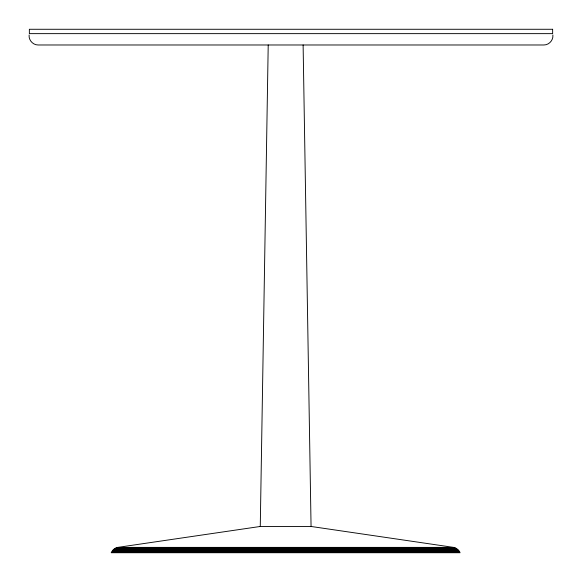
<?xml version="1.0" encoding="UTF-8"?>
<svg xmlns="http://www.w3.org/2000/svg" width="582" height="582" viewBox="0 0 582 582"><rect width="100%" height="100%" fill="white"/><g stroke="black" fill="none" stroke-linecap="round" stroke-linejoin="round"><path stroke-width="0.87" d="M260.263 526.55L268.215 44.981M29.129 34.985C28.525 40.107 32.941 45.025 38.092 44.981L543.908 44.981C549.059 45.025 553.475 40.107 552.871 34.985M116.909 547.56L454.411 547.56M116.153 547.8L455.175 547.8M115.411 548.12L455.91 548.12M114.712 548.499L456.615 548.499M114.043 548.95L457.277 548.95M113.425 549.452L457.896 549.452M112.857 550.019L458.463 550.019M112.348 550.63L458.98 550.63M111.89 551.292L459.431 551.292M111.504 551.991L459.824 551.991M111.177 552.725L460.144 552.725M303.113 44.981L311.064 526.55M259.696 526.55L117.695 547.386L453.633 547.386L311.632 526.55L259.696 526.55M552.645 29.275L29.355 29.275L29.355 33.64L552.645 33.64L552.645 29.275"/></g></svg>
